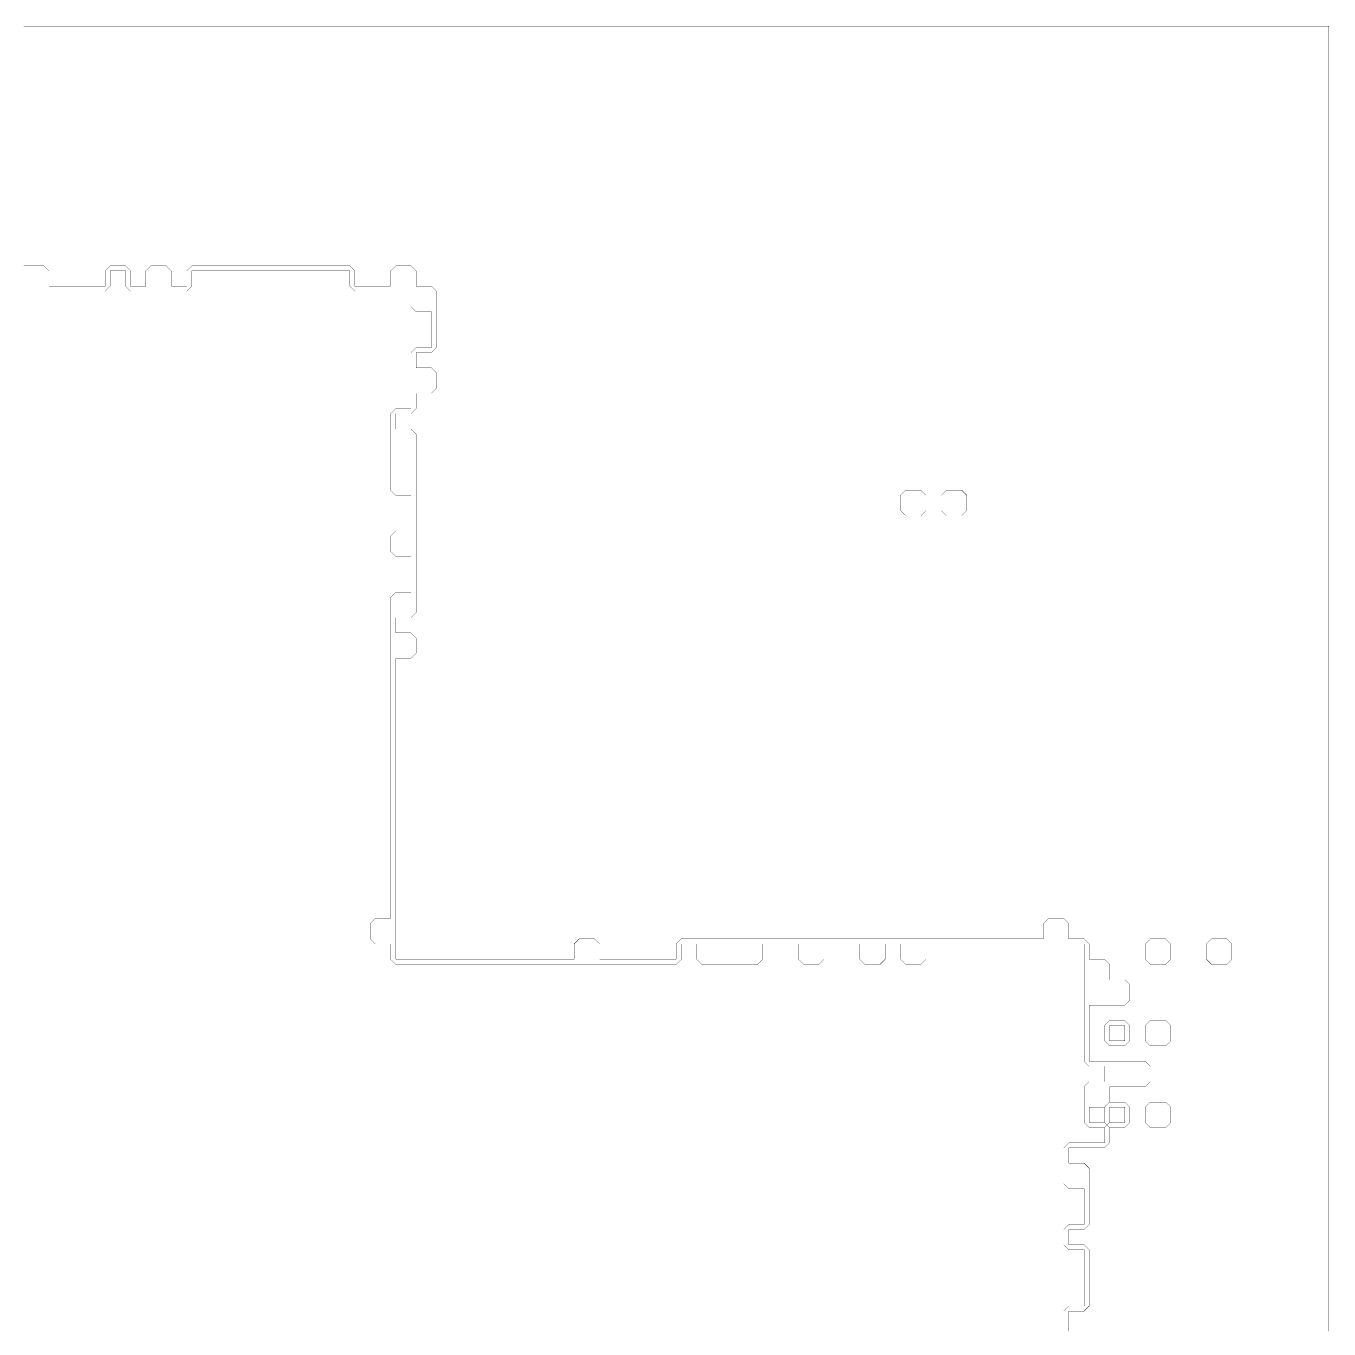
# Model space of a CAD drawing. Header units: metres. Extents: x 0 to 4990, y -4990 to 0.
# Drawn here: x 2495 to 4990, y -2495 to 0 of the extents above; entities that cross this region are included whole.
import ezdxf

# ---------------------------------------------------------------- set-up
doc = ezdxf.new("R2010")
doc.units = ezdxf.units.M
doc.layers.add('conductor', color=1, linetype='Continuous')
doc.layers.add('substrate', color=5, linetype='Continuous')

msp = doc.modelspace()

# ---------------------------------------------------------------- linework, layer by layer
at = {"layer": 'conductor', "const_width": 0.5}
msp.add_lwpolyline([(4482.421875, -2500), (4482.421875, -2490.234375), (4482.421875, -2480.46875), (4482.421875, -2470.703125), (4482.421875, -2460.9375), (4492.1875, -2451.171875), (4501.953125, -2451.171875), (4511.71875, -2451.171875), (4521.484375, -2451.171875), (4521.484375, -2441.40625), (4521.484375, -2431.640625), (4521.484375, -2421.875), (4521.484375, -2412.109375), (4521.484375, -2402.34375), (4521.484375, -2392.578125), (4521.484375, -2382.8125), (4521.484375, -2373.046875), (4521.484375, -2363.28125), (4521.484375, -2353.515625), (4521.484375, -2343.75), (4511.71875, -2343.75), (4501.953125, -2343.75), (4492.1875, -2343.75), (4482.421875, -2333.984375), (4482.421875, -2324.21875), (4482.421875, -2314.453125), (4482.421875, -2304.6875), (4492.1875, -2294.921875), (4501.953125, -2294.921875), (4511.71875, -2294.921875), (4521.484375, -2294.921875), (4521.484375, -2285.15625), (4521.484375, -2275.390625), (4521.484375, -2265.625), (4521.484375, -2255.859375), (4521.484375, -2246.09375), (4521.484375, -2236.328125), (4521.484375, -2226.5625), (4511.71875, -2226.5625), (4501.953125, -2226.5625), (4492.1875, -2226.5625), (4482.421875, -2216.796875), (4482.421875, -2207.03125), (4482.421875, -2197.265625), (4482.421875, -2187.5), (4482.421875, -2177.734375), (4482.421875, -2167.96875), (4482.421875, -2158.203125), (4482.421875, -2148.4375), (4492.1875, -2138.671875), (4501.953125, -2138.671875), (4511.71875, -2138.671875), (4521.484375, -2138.671875), (4531.25, -2138.671875), (4541.015625, -2138.671875), (4550.78125, -2138.671875), (4560.546875, -2138.671875), (4560.546875, -2128.90625), (4560.546875, -2119.140625), (4560.546875, -2109.375), (4570.3125, -2099.609375), (4580.078125, -2099.609375), (4589.84375, -2099.609375), (4599.609375, -2099.609375), (4599.609375, -2089.84375), (4599.609375, -2080.078125), (4599.609375, -2070.3125), (4589.84375, -2070.3125), (4580.078125, -2070.3125), (4570.3125, -2070.3125), (4570.3125, -2080.078125), (4570.3125, -2089.84375), (4570.3125, -2099.609375), (4560.546875, -2109.375), (4550.78125, -2109.375), (4541.015625, -2109.375), (4531.25, -2109.375), (4521.484375, -2099.609375), (4521.484375, -2089.84375), (4521.484375, -2080.078125), (4521.484375, -2070.3125), (4521.484375, -2060.546875), (4521.484375, -2050.78125), (4521.484375, -2041.015625), (4521.484375, -2031.25), (4531.25, -2021.484375), (4541.015625, -2021.484375), (4550.78125, -2021.484375), (4560.546875, -2021.484375), (4560.546875, -2011.71875), (4560.546875, -2001.953125), (4560.546875, -1992.1875), (4550.78125, -1992.1875), (4541.015625, -1992.1875), (4531.25, -1992.1875), (4521.484375, -1982.421875), (4521.484375, -1972.65625), (4521.484375, -1962.890625), (4521.484375, -1953.125), (4521.484375, -1943.359375), (4521.484375, -1933.59375), (4521.484375, -1923.828125), (4521.484375, -1914.0625), (4521.484375, -1904.296875), (4521.484375, -1894.53125), (4521.484375, -1884.765625), (4521.484375, -1875), (4521.484375, -1865.234375), (4521.484375, -1855.46875), (4521.484375, -1845.703125), (4521.484375, -1835.9375), (4521.484375, -1826.171875), (4521.484375, -1816.40625), (4521.484375, -1806.640625), (4521.484375, -1796.875), (4521.484375, -1787.109375), (4521.484375, -1777.34375), (4521.484375, -1767.578125), (4521.484375, -1757.8125), (4511.71875, -1757.8125), (4501.953125, -1757.8125), (4492.1875, -1757.8125), (4482.421875, -1757.8125), (4472.65625, -1757.8125), (4462.890625, -1757.8125), (4453.125, -1757.8125), (4443.359375, -1757.8125), (4433.59375, -1757.8125), (4423.828125, -1757.8125), (4414.0625, -1757.8125), (4404.296875, -1757.8125), (4394.53125, -1757.8125), (4384.765625, -1757.8125), (4375, -1757.8125), (4365.234375, -1757.8125), (4355.46875, -1757.8125), (4345.703125, -1757.8125), (4335.9375, -1757.8125), (4326.171875, -1757.8125), (4316.40625, -1757.8125), (4306.640625, -1757.8125), (4296.875, -1757.8125), (4287.109375, -1757.8125), (4277.34375, -1757.8125), (4267.578125, -1757.8125), (4257.8125, -1757.8125), (4248.046875, -1757.8125), (4238.28125, -1757.8125), (4228.515625, -1757.8125), (4218.75, -1757.8125), (4218.75, -1767.578125), (4218.75, -1777.34375), (4218.75, -1787.109375), (4208.984375, -1796.875), (4199.21875, -1796.875), (4189.453125, -1796.875), (4179.6875, -1796.875), (4169.921875, -1787.109375), (4169.921875, -1777.34375), (4169.921875, -1767.578125), (4169.921875, -1757.8125), (4160.15625, -1757.8125), (4150.390625, -1757.8125), (4140.625, -1757.8125), (4140.625, -1767.578125), (4140.625, -1777.34375), (4140.625, -1787.109375), (4130.859375, -1796.875), (4121.09375, -1796.875), (4111.328125, -1796.875), (4101.5625, -1796.875), (4091.796875, -1787.109375), (4091.796875, -1777.34375), (4091.796875, -1767.578125), (4091.796875, -1757.8125), (4082.03125, -1757.8125), (4072.265625, -1757.8125), (4062.5, -1757.8125), (4052.734375, -1757.8125), (4042.96875, -1757.8125), (4033.203125, -1757.8125), (4023.4375, -1757.8125), (4023.4375, -1767.578125), (4023.4375, -1777.34375), (4023.4375, -1787.109375), (4013.671875, -1796.875), (4003.90625, -1796.875), (3994.140625, -1796.875), (3984.375, -1796.875), (3974.609375, -1787.109375), (3974.609375, -1777.34375), (3974.609375, -1767.578125), (3974.609375, -1757.8125), (3964.84375, -1757.8125), (3955.078125, -1757.8125), (3945.3125, -1757.8125), (3935.546875, -1757.8125), (3925.78125, -1757.8125), (3916.015625, -1757.8125), (3906.25, -1757.8125), (3906.25, -1767.578125), (3906.25, -1777.34375), (3906.25, -1787.109375), (3896.484375, -1796.875), (3886.71875, -1796.875), (3876.953125, -1796.875), (3867.1875, -1796.875), (3857.421875, -1796.875), (3847.65625, -1796.875), (3837.890625, -1796.875), (3828.125, -1796.875), (3818.359375, -1796.875), (3808.59375, -1796.875), (3798.828125, -1796.875), (3789.0625, -1796.875), (3779.296875, -1787.109375), (3779.296875, -1777.34375), (3779.296875, -1767.578125), (3779.296875, -1757.8125), (3769.53125, -1757.8125), (3759.765625, -1757.8125), (3750, -1757.8125), (3750, -1767.578125), (3750, -1777.34375), (3750, -1787.109375), (3740.234375, -1796.875), (3730.46875, -1796.875), (3720.703125, -1796.875), (3710.9375, -1796.875), (3701.171875, -1796.875), (3691.40625, -1796.875), (3681.640625, -1796.875), (3671.875, -1796.875), (3662.109375, -1796.875), (3652.34375, -1796.875), (3642.578125, -1796.875), (3632.8125, -1796.875), (3623.046875, -1796.875), (3613.28125, -1796.875), (3603.515625, -1796.875), (3593.75, -1796.875), (3583.984375, -1796.875), (3574.21875, -1796.875), (3564.453125, -1796.875), (3554.6875, -1796.875), (3544.921875, -1796.875), (3535.15625, -1796.875), (3525.390625, -1796.875), (3515.625, -1796.875), (3505.859375, -1796.875), (3496.09375, -1796.875), (3486.328125, -1796.875), (3476.5625, -1796.875), (3466.796875, -1796.875), (3457.03125, -1796.875), (3447.265625, -1796.875), (3437.5, -1796.875), (3427.734375, -1796.875), (3417.96875, -1796.875), (3408.203125, -1796.875), (3398.4375, -1796.875), (3388.671875, -1796.875), (3378.90625, -1796.875), (3369.140625, -1796.875), (3359.375, -1796.875), (3349.609375, -1796.875), (3339.84375, -1796.875), (3330.078125, -1796.875), (3320.3125, -1796.875), (3310.546875, -1796.875), (3300.78125, -1796.875), (3291.015625, -1796.875), (3281.25, -1796.875), (3271.484375, -1796.875), (3261.71875, -1796.875), (3251.953125, -1796.875), (3242.1875, -1796.875), (3232.421875, -1796.875), (3222.65625, -1796.875), (3212.890625, -1796.875), (3203.125, -1796.875), (3193.359375, -1787.109375), (3193.359375, -1777.34375), (3193.359375, -1767.578125), (3193.359375, -1757.8125), (3183.59375, -1757.8125), (3173.828125, -1757.8125), (3164.0625, -1757.8125), (3154.296875, -1748.046875), (3154.296875, -1738.28125), (3154.296875, -1728.515625), (3154.296875, -1718.75), (3164.0625, -1708.984375), (3173.828125, -1708.984375), (3183.59375, -1708.984375), (3193.359375, -1708.984375), (3193.359375, -1699.21875), (3193.359375, -1689.453125), (3193.359375, -1679.6875), (3193.359375, -1669.921875), (3193.359375, -1660.15625), (3193.359375, -1650.390625), (3193.359375, -1640.625), (3193.359375, -1630.859375), (3193.359375, -1621.09375), (3193.359375, -1611.328125), (3193.359375, -1601.5625), (3193.359375, -1591.796875), (3193.359375, -1582.03125), (3193.359375, -1572.265625), (3193.359375, -1562.5), (3193.359375, -1552.734375), (3193.359375, -1542.96875), (3193.359375, -1533.203125), (3193.359375, -1523.4375), (3193.359375, -1513.671875), (3193.359375, -1503.90625), (3193.359375, -1494.140625), (3193.359375, -1484.375), (3193.359375, -1474.609375), (3193.359375, -1464.84375), (3193.359375, -1455.078125), (3193.359375, -1445.3125), (3193.359375, -1435.546875), (3193.359375, -1425.78125), (3193.359375, -1416.015625), (3193.359375, -1406.25), (3193.359375, -1396.484375), (3193.359375, -1386.71875), (3193.359375, -1376.953125), (3193.359375, -1367.1875), (3193.359375, -1357.421875), (3193.359375, -1347.65625), (3193.359375, -1337.890625), (3193.359375, -1328.125), (3193.359375, -1318.359375), (3193.359375, -1308.59375), (3193.359375, -1298.828125), (3193.359375, -1289.0625), (3193.359375, -1279.296875), (3193.359375, -1269.53125), (3193.359375, -1259.765625), (3193.359375, -1250), (3193.359375, -1240.234375), (3193.359375, -1230.46875), (3193.359375, -1220.703125), (3193.359375, -1210.9375), (3193.359375, -1201.171875), (3193.359375, -1191.40625), (3193.359375, -1181.640625), (3193.359375, -1171.875), (3193.359375, -1162.109375), (3193.359375, -1152.34375), (3193.359375, -1142.578125), (3193.359375, -1132.8125), (3193.359375, -1123.046875), (3193.359375, -1113.28125), (3193.359375, -1103.515625), (3193.359375, -1093.75), (3203.125, -1083.984375), (3212.890625, -1083.984375), (3222.65625, -1083.984375), (3232.421875, -1083.984375), (3232.421875, -1074.21875), (3232.421875, -1064.453125), (3232.421875, -1054.6875), (3232.421875, -1044.921875), (3232.421875, -1035.15625), (3232.421875, -1025.390625), (3232.421875, -1015.625), (3222.65625, -1015.625), (3212.890625, -1015.625), (3203.125, -1015.625), (3193.359375, -1005.859375), (3193.359375, -996.09375), (3193.359375, -986.328125), (3193.359375, -976.5625), (3203.125, -966.796875), (3212.890625, -966.796875), (3222.65625, -966.796875), (3232.421875, -966.796875), (3232.421875, -957.03125), (3232.421875, -947.265625), (3232.421875, -937.5), (3232.421875, -927.734375), (3232.421875, -917.96875), (3232.421875, -908.203125), (3232.421875, -898.4375), (3222.65625, -898.4375), (3212.890625, -898.4375), (3203.125, -898.4375), (3193.359375, -888.671875), (3193.359375, -878.90625), (3193.359375, -869.140625), (3193.359375, -859.375), (3193.359375, -849.609375), (3193.359375, -839.84375), (3193.359375, -830.078125), (3193.359375, -820.3125), (3193.359375, -810.546875), (3193.359375, -800.78125), (3193.359375, -791.015625), (3193.359375, -781.25), (3193.359375, -771.484375), (3193.359375, -761.71875), (3193.359375, -751.953125), (3193.359375, -742.1875), (3203.125, -732.421875), (3212.890625, -732.421875), (3222.65625, -732.421875), (3232.421875, -732.421875), (3232.421875, -722.65625), (3232.421875, -712.890625), (3232.421875, -703.125), (3232.421875, -693.359375), (3232.421875, -683.59375), (3232.421875, -673.828125), (3232.421875, -664.0625), (3232.421875, -654.296875), (3232.421875, -644.53125), (3232.421875, -634.765625), (3232.421875, -625), (3242.1875, -615.234375), (3251.953125, -615.234375), (3261.71875, -615.234375), (3271.484375, -615.234375), (3271.484375, -605.46875), (3271.484375, -595.703125), (3271.484375, -585.9375), (3271.484375, -576.171875), (3271.484375, -566.40625), (3271.484375, -556.640625), (3271.484375, -546.875), (3261.71875, -546.875), (3251.953125, -546.875), (3242.1875, -546.875), (3232.421875, -537.109375), (3232.421875, -527.34375), (3232.421875, -517.578125), (3232.421875, -507.8125), (3222.65625, -507.8125), (3212.890625, -507.8125), (3203.125, -507.8125), (3193.359375, -507.8125), (3183.59375, -507.8125), (3173.828125, -507.8125), (3164.0625, -507.8125), (3154.296875, -507.8125), (3144.53125, -507.8125), (3134.765625, -507.8125), (3125, -507.8125), (3115.234375, -498.046875), (3115.234375, -488.28125), (3115.234375, -478.515625), (3115.234375, -468.75), (3105.46875, -468.75), (3095.703125, -468.75), (3085.9375, -468.75), (3076.171875, -468.75), (3066.40625, -468.75), (3056.640625, -468.75), (3046.875, -468.75), (3037.109375, -468.75), (3027.34375, -468.75), (3017.578125, -468.75), (3007.8125, -468.75), (2998.046875, -468.75), (2988.28125, -468.75), (2978.515625, -468.75), (2968.75, -468.75), (2958.984375, -468.75), (2949.21875, -468.75), (2939.453125, -468.75), (2929.6875, -468.75), (2919.921875, -468.75), (2910.15625, -468.75), (2900.390625, -468.75), (2890.625, -468.75), (2880.859375, -468.75), (2871.09375, -468.75), (2861.328125, -468.75), (2851.5625, -468.75), (2841.796875, -468.75), (2832.03125, -468.75), (2822.265625, -468.75), (2812.5, -468.75), (2812.5, -478.515625), (2812.5, -488.28125), (2812.5, -498.046875), (2802.734375, -507.8125), (2792.96875, -507.8125), (2783.203125, -507.8125), (2773.4375, -507.8125), (2763.671875, -507.8125), (2753.90625, -507.8125), (2744.140625, -507.8125), (2734.375, -507.8125), (2724.609375, -507.8125), (2714.84375, -507.8125), (2705.078125, -507.8125), (2695.3125, -507.8125), (2685.546875, -498.046875), (2685.546875, -488.28125), (2685.546875, -478.515625), (2685.546875, -468.75), (2675.78125, -468.75), (2666.015625, -468.75), (2656.25, -468.75), (2656.25, -478.515625), (2656.25, -488.28125), (2656.25, -498.046875), (2646.484375, -507.8125), (2636.71875, -507.8125), (2626.953125, -507.8125), (2617.1875, -507.8125), (2607.421875, -507.8125), (2597.65625, -507.8125), (2587.890625, -507.8125), (2578.125, -507.8125), (2568.359375, -507.8125), (2558.59375, -507.8125), (2548.828125, -507.8125), (2539.0625, -507.8125), (2529.296875, -507.8125), (2519.53125, -507.8125), (2509.765625, -507.8125), (2500, -507.8125), (2490.234375, -507.8125)], dxfattribs=at)
msp.add_lwpolyline([(4570.3125, -1914.0625), (4570.3125, -1923.828125), (4570.3125, -1933.59375), (4570.3125, -1943.359375), (4580.078125, -1943.359375), (4589.84375, -1943.359375), (4599.609375, -1943.359375), (4599.609375, -1933.59375), (4599.609375, -1923.828125), (4599.609375, -1914.0625), (4589.84375, -1914.0625), (4580.078125, -1914.0625)], close=True, dxfattribs=at)
at = {"layer": 'substrate', "const_width": 0.5}
for points in [[(4990.234375, -2500), (4990.234375, -2490.234375), (4990.234375, -2480.46875), (4990.234375, -2470.703125), (4990.234375, -2460.9375), (4990.234375, -2451.171875), (4990.234375, -2441.40625), (4990.234375, -2431.640625), (4990.234375, -2421.875), (4990.234375, -2412.109375), (4990.234375, -2402.34375), (4990.234375, -2392.578125), (4990.234375, -2382.8125), (4990.234375, -2373.046875), (4990.234375, -2363.28125), (4990.234375, -2353.515625), (4990.234375, -2343.75), (4990.234375, -2333.984375), (4990.234375, -2324.21875), (4990.234375, -2314.453125), (4990.234375, -2304.6875), (4990.234375, -2294.921875), (4990.234375, -2285.15625), (4990.234375, -2275.390625), (4990.234375, -2265.625), (4990.234375, -2255.859375), (4990.234375, -2246.09375), (4990.234375, -2236.328125), (4990.234375, -2226.5625), (4990.234375, -2216.796875), (4990.234375, -2207.03125), (4990.234375, -2197.265625), (4990.234375, -2187.5), (4990.234375, -2177.734375), (4990.234375, -2167.96875), (4990.234375, -2158.203125), (4990.234375, -2148.4375), (4990.234375, -2138.671875), (4990.234375, -2128.90625), (4990.234375, -2119.140625), (4990.234375, -2109.375), (4990.234375, -2099.609375), (4990.234375, -2089.84375), (4990.234375, -2080.078125), (4990.234375, -2070.3125), (4990.234375, -2060.546875), (4990.234375, -2050.78125), (4990.234375, -2041.015625), (4990.234375, -2031.25), (4990.234375, -2021.484375), (4990.234375, -2011.71875), (4990.234375, -2001.953125), (4990.234375, -1992.1875), (4990.234375, -1982.421875), (4990.234375, -1972.65625), (4990.234375, -1962.890625), (4990.234375, -1953.125), (4990.234375, -1943.359375), (4990.234375, -1933.59375), (4990.234375, -1923.828125), (4990.234375, -1914.0625), (4990.234375, -1904.296875), (4990.234375, -1894.53125), (4990.234375, -1884.765625), (4990.234375, -1875), (4990.234375, -1865.234375), (4990.234375, -1855.46875), (4990.234375, -1845.703125), (4990.234375, -1835.9375), (4990.234375, -1826.171875), (4990.234375, -1816.40625), (4990.234375, -1806.640625), (4990.234375, -1796.875), (4990.234375, -1787.109375), (4990.234375, -1777.34375), (4990.234375, -1767.578125), (4990.234375, -1757.8125), (4990.234375, -1748.046875), (4990.234375, -1738.28125), (4990.234375, -1728.515625), (4990.234375, -1718.75), (4990.234375, -1708.984375), (4990.234375, -1699.21875), (4990.234375, -1689.453125), (4990.234375, -1679.6875), (4990.234375, -1669.921875), (4990.234375, -1660.15625), (4990.234375, -1650.390625), (4990.234375, -1640.625), (4990.234375, -1630.859375), (4990.234375, -1621.09375), (4990.234375, -1611.328125), (4990.234375, -1601.5625), (4990.234375, -1591.796875), (4990.234375, -1582.03125), (4990.234375, -1572.265625), (4990.234375, -1562.5), (4990.234375, -1552.734375), (4990.234375, -1542.96875), (4990.234375, -1533.203125), (4990.234375, -1523.4375), (4990.234375, -1513.671875), (4990.234375, -1503.90625), (4990.234375, -1494.140625), (4990.234375, -1484.375), (4990.234375, -1474.609375), (4990.234375, -1464.84375), (4990.234375, -1455.078125), (4990.234375, -1445.3125), (4990.234375, -1435.546875), (4990.234375, -1425.78125), (4990.234375, -1416.015625), (4990.234375, -1406.25), (4990.234375, -1396.484375), (4990.234375, -1386.71875), (4990.234375, -1376.953125), (4990.234375, -1367.1875), (4990.234375, -1357.421875), (4990.234375, -1347.65625), (4990.234375, -1337.890625), (4990.234375, -1328.125), (4990.234375, -1318.359375), (4990.234375, -1308.59375), (4990.234375, -1298.828125), (4990.234375, -1289.0625), (4990.234375, -1279.296875), (4990.234375, -1269.53125), (4990.234375, -1259.765625), (4990.234375, -1250), (4990.234375, -1240.234375), (4990.234375, -1230.46875), (4990.234375, -1220.703125), (4990.234375, -1210.9375), (4990.234375, -1201.171875), (4990.234375, -1191.40625), (4990.234375, -1181.640625), (4990.234375, -1171.875), (4990.234375, -1162.109375), (4990.234375, -1152.34375), (4990.234375, -1142.578125), (4990.234375, -1132.8125), (4990.234375, -1123.046875), (4990.234375, -1113.28125), (4990.234375, -1103.515625), (4990.234375, -1093.75), (4990.234375, -1083.984375), (4990.234375, -1074.21875), (4990.234375, -1064.453125), (4990.234375, -1054.6875), (4990.234375, -1044.921875), (4990.234375, -1035.15625), (4990.234375, -1025.390625), (4990.234375, -1015.625), (4990.234375, -1005.859375), (4990.234375, -996.09375), (4990.234375, -986.328125), (4990.234375, -976.5625), (4990.234375, -966.796875), (4990.234375, -957.03125), (4990.234375, -947.265625), (4990.234375, -937.5), (4990.234375, -927.734375), (4990.234375, -917.96875), (4990.234375, -908.203125), (4990.234375, -898.4375), (4990.234375, -888.671875), (4990.234375, -878.90625), (4990.234375, -869.140625), (4990.234375, -859.375), (4990.234375, -849.609375), (4990.234375, -839.84375), (4990.234375, -830.078125), (4990.234375, -820.3125), (4990.234375, -810.546875), (4990.234375, -800.78125), (4990.234375, -791.015625), (4990.234375, -781.25), (4990.234375, -771.484375), (4990.234375, -761.71875), (4990.234375, -751.953125), (4990.234375, -742.1875), (4990.234375, -732.421875), (4990.234375, -722.65625), (4990.234375, -712.890625), (4990.234375, -703.125), (4990.234375, -693.359375), (4990.234375, -683.59375), (4990.234375, -673.828125), (4990.234375, -664.0625), (4990.234375, -654.296875), (4990.234375, -644.53125), (4990.234375, -634.765625), (4990.234375, -625), (4990.234375, -615.234375), (4990.234375, -605.46875), (4990.234375, -595.703125), (4990.234375, -585.9375), (4990.234375, -576.171875), (4990.234375, -566.40625), (4990.234375, -556.640625), (4990.234375, -546.875), (4990.234375, -537.109375), (4990.234375, -527.34375), (4990.234375, -517.578125), (4990.234375, -507.8125), (4990.234375, -498.046875), (4990.234375, -488.28125), (4990.234375, -478.515625), (4990.234375, -468.75), (4990.234375, -458.984375), (4990.234375, -449.21875), (4990.234375, -439.453125), (4990.234375, -429.6875), (4990.234375, -419.921875), (4990.234375, -410.15625), (4990.234375, -400.390625), (4990.234375, -390.625), (4990.234375, -380.859375), (4990.234375, -371.09375), (4990.234375, -361.328125), (4990.234375, -351.5625), (4990.234375, -341.796875), (4990.234375, -332.03125), (4990.234375, -322.265625), (4990.234375, -312.5), (4990.234375, -302.734375), (4990.234375, -292.96875), (4990.234375, -283.203125), (4990.234375, -273.4375), (4990.234375, -263.671875), (4990.234375, -253.90625), (4990.234375, -244.140625), (4990.234375, -234.375), (4990.234375, -224.609375), (4990.234375, -214.84375), (4990.234375, -205.078125), (4990.234375, -195.3125), (4990.234375, -185.546875), (4990.234375, -175.78125), (4990.234375, -166.015625), (4990.234375, -156.25), (4990.234375, -146.484375), (4990.234375, -136.71875), (4990.234375, -126.953125), (4990.234375, -117.1875), (4990.234375, -107.421875), (4990.234375, -97.65625), (4990.234375, -87.890625), (4990.234375, -78.125), (4990.234375, -68.359375), (4990.234375, -58.59375), (4990.234375, -48.828125), (4990.234375, -39.0625), (4990.234375, -29.296875), (4990.234375, -19.53125), (4990.234375, -9.765625), (4990.234375, 0), (4980.46875, 0), (4970.703125, 0), (4960.9375, 0), (4951.171875, 0), (4941.40625, 0), (4931.640625, 0), (4921.875, 0), (4912.109375, 0), (4902.34375, 0), (4892.578125, 0), (4882.8125, 0), (4873.046875, 0), (4863.28125, 0), (4853.515625, 0), (4843.75, 0), (4833.984375, 0), (4824.21875, 0), (4814.453125, 0), (4804.6875, 0), (4794.921875, 0), (4785.15625, 0), (4775.390625, 0), (4765.625, 0), (4755.859375, 0), (4746.09375, 0), (4736.328125, 0), (4726.5625, 0), (4716.796875, 0), (4707.03125, 0), (4697.265625, 0), (4687.5, 0), (4677.734375, 0), (4667.96875, 0), (4658.203125, 0), (4648.4375, 0), (4638.671875, 0), (4628.90625, 0), (4619.140625, 0), (4609.375, 0), (4599.609375, 0), (4589.84375, 0), (4580.078125, 0), (4570.3125, 0), (4560.546875, 0), (4550.78125, 0), (4541.015625, 0), (4531.25, 0), (4521.484375, 0), (4511.71875, 0), (4501.953125, 0), (4492.1875, 0), (4482.421875, 0), (4472.65625, 0), (4462.890625, 0), (4453.125, 0), (4443.359375, 0), (4433.59375, 0), (4423.828125, 0), (4414.0625, 0), (4404.296875, 0), (4394.53125, 0), (4384.765625, 0), (4375, 0), (4365.234375, 0), (4355.46875, 0), (4345.703125, 0), (4335.9375, 0), (4326.171875, 0), (4316.40625, 0), (4306.640625, 0), (4296.875, 0), (4287.109375, 0), (4277.34375, 0), (4267.578125, 0), (4257.8125, 0), (4248.046875, 0), (4238.28125, 0), (4228.515625, 0), (4218.75, 0), (4208.984375, 0), (4199.21875, 0), (4189.453125, 0), (4179.6875, 0), (4169.921875, 0), (4160.15625, 0), (4150.390625, 0), (4140.625, 0), (4130.859375, 0), (4121.09375, 0), (4111.328125, 0), (4101.5625, 0), (4091.796875, 0), (4082.03125, 0), (4072.265625, 0), (4062.5, 0), (4052.734375, 0), (4042.96875, 0), (4033.203125, 0), (4023.4375, 0), (4013.671875, 0), (4003.90625, 0), (3994.140625, 0), (3984.375, 0), (3974.609375, 0), (3964.84375, 0), (3955.078125, 0), (3945.3125, 0), (3935.546875, 0), (3925.78125, 0), (3916.015625, 0), (3906.25, 0), (3896.484375, 0), (3886.71875, 0), (3876.953125, 0), (3867.1875, 0), (3857.421875, 0), (3847.65625, 0), (3837.890625, 0), (3828.125, 0), (3818.359375, 0), (3808.59375, 0), (3798.828125, 0), (3789.0625, 0), (3779.296875, 0), (3769.53125, 0), (3759.765625, 0), (3750, 0), (3740.234375, 0), (3730.46875, 0), (3720.703125, 0), (3710.9375, 0), (3701.171875, 0), (3691.40625, 0), (3681.640625, 0), (3671.875, 0), (3662.109375, 0), (3652.34375, 0), (3642.578125, 0), (3632.8125, 0), (3623.046875, 0), (3613.28125, 0), (3603.515625, 0), (3593.75, 0), (3583.984375, 0), (3574.21875, 0), (3564.453125, 0), (3554.6875, 0), (3544.921875, 0), (3535.15625, 0), (3525.390625, 0), (3515.625, 0), (3505.859375, 0), (3496.09375, 0), (3486.328125, 0), (3476.5625, 0), (3466.796875, 0), (3457.03125, 0), (3447.265625, 0), (3437.5, 0), (3427.734375, 0), (3417.96875, 0), (3408.203125, 0), (3398.4375, 0), (3388.671875, 0), (3378.90625, 0), (3369.140625, 0), (3359.375, 0), (3349.609375, 0), (3339.84375, 0), (3330.078125, 0), (3320.3125, 0), (3310.546875, 0), (3300.78125, 0), (3291.015625, 0), (3281.25, 0), (3271.484375, 0), (3261.71875, 0), (3251.953125, 0), (3242.1875, 0), (3232.421875, 0), (3222.65625, 0), (3212.890625, 0), (3203.125, 0), (3193.359375, 0), (3183.59375, 0), (3173.828125, 0), (3164.0625, 0), (3154.296875, 0), (3144.53125, 0), (3134.765625, 0), (3125, 0), (3115.234375, 0), (3105.46875, 0), (3095.703125, 0), (3085.9375, 0), (3076.171875, 0), (3066.40625, 0), (3056.640625, 0), (3046.875, 0), (3037.109375, 0), (3027.34375, 0), (3017.578125, 0), (3007.8125, 0), (2998.046875, 0), (2988.28125, 0), (2978.515625, 0), (2968.75, 0), (2958.984375, 0), (2949.21875, 0), (2939.453125, 0), (2929.6875, 0), (2919.921875, 0), (2910.15625, 0), (2900.390625, 0), (2890.625, 0), (2880.859375, 0), (2871.09375, 0), (2861.328125, 0), (2851.5625, 0), (2841.796875, 0), (2832.03125, 0), (2822.265625, 0), (2812.5, 0), (2802.734375, 0), (2792.96875, 0), (2783.203125, 0), (2773.4375, 0), (2763.671875, 0), (2753.90625, 0), (2744.140625, 0), (2734.375, 0), (2724.609375, 0), (2714.84375, 0), (2705.078125, 0), (2695.3125, 0), (2685.546875, 0), (2675.78125, 0), (2666.015625, 0), (2656.25, 0), (2646.484375, 0), (2636.71875, 0), (2626.953125, 0), (2617.1875, 0), (2607.421875, 0), (2597.65625, 0), (2587.890625, 0), (2578.125, 0), (2568.359375, 0), (2558.59375, 0), (2548.828125, 0), (2539.0625, 0), (2529.296875, 0), (2519.53125, 0), (2509.765625, 0), (2500, 0), (2490.234375, 0)], [(2490.234375, -458.984375), (2500, -458.984375), (2509.765625, -458.984375), (2519.53125, -458.984375), (2529.296875, -458.984375), (2539.0625, -468.75), (2539.0625, -478.515625), (2539.0625, -488.28125), (2539.0625, -498.046875), (2548.828125, -498.046875), (2558.59375, -498.046875), (2568.359375, -498.046875), (2578.125, -498.046875), (2587.890625, -498.046875), (2597.65625, -498.046875), (2607.421875, -498.046875), (2617.1875, -498.046875), (2626.953125, -498.046875), (2636.71875, -498.046875), (2646.484375, -498.046875), (2646.484375, -488.28125), (2646.484375, -478.515625), (2646.484375, -468.75), (2656.25, -458.984375), (2666.015625, -458.984375), (2675.78125, -458.984375), (2685.546875, -458.984375), (2695.3125, -468.75), (2695.3125, -478.515625), (2695.3125, -488.28125), (2695.3125, -498.046875), (2705.078125, -498.046875), (2714.84375, -498.046875), (2724.609375, -498.046875), (2724.609375, -488.28125), (2724.609375, -478.515625), (2724.609375, -468.75), (2734.375, -458.984375), (2744.140625, -458.984375), (2753.90625, -458.984375), (2763.671875, -458.984375), (2773.4375, -468.75), (2773.4375, -478.515625), (2773.4375, -488.28125), (2773.4375, -498.046875), (2783.203125, -498.046875), (2792.96875, -498.046875), (2802.734375, -498.046875), (2802.734375, -488.28125), (2802.734375, -478.515625), (2802.734375, -468.75), (2812.5, -458.984375), (2822.265625, -458.984375), (2832.03125, -458.984375), (2841.796875, -458.984375), (2851.5625, -458.984375), (2861.328125, -458.984375), (2871.09375, -458.984375), (2880.859375, -458.984375), (2890.625, -458.984375), (2900.390625, -458.984375), (2910.15625, -458.984375), (2919.921875, -458.984375), (2929.6875, -458.984375), (2939.453125, -458.984375), (2949.21875, -458.984375), (2958.984375, -458.984375), (2968.75, -458.984375), (2978.515625, -458.984375), (2988.28125, -458.984375), (2998.046875, -458.984375), (3007.8125, -458.984375), (3017.578125, -458.984375), (3027.34375, -458.984375), (3037.109375, -458.984375), (3046.875, -458.984375), (3056.640625, -458.984375), (3066.40625, -458.984375), (3076.171875, -458.984375), (3085.9375, -458.984375), (3095.703125, -458.984375), (3105.46875, -458.984375), (3115.234375, -458.984375), (3125, -468.75), (3125, -478.515625), (3125, -488.28125), (3125, -498.046875), (3134.765625, -498.046875), (3144.53125, -498.046875), (3154.296875, -498.046875), (3164.0625, -498.046875), (3173.828125, -498.046875), (3183.59375, -498.046875), (3193.359375, -498.046875), (3193.359375, -488.28125), (3193.359375, -478.515625), (3193.359375, -468.75), (3203.125, -458.984375), (3212.890625, -458.984375), (3222.65625, -458.984375), (3232.421875, -458.984375), (3242.1875, -468.75), (3242.1875, -478.515625), (3242.1875, -488.28125), (3242.1875, -498.046875), (3251.953125, -498.046875), (3261.71875, -498.046875), (3271.484375, -498.046875), (3281.25, -507.8125), (3281.25, -517.578125), (3281.25, -527.34375), (3281.25, -537.109375), (3281.25, -546.875), (3281.25, -556.640625), (3281.25, -566.40625), (3281.25, -576.171875), (3281.25, -585.9375), (3281.25, -595.703125), (3281.25, -605.46875), (3281.25, -615.234375), (3271.484375, -625), (3261.71875, -625), (3251.953125, -625), (3242.1875, -625), (3242.1875, -634.765625), (3242.1875, -644.53125), (3242.1875, -654.296875), (3251.953125, -654.296875), (3261.71875, -654.296875), (3271.484375, -654.296875), (3281.25, -664.0625), (3281.25, -673.828125), (3281.25, -683.59375), (3281.25, -693.359375), (3271.484375, -703.125), (3261.71875, -703.125), (3251.953125, -703.125), (3242.1875, -703.125), (3242.1875, -712.890625), (3242.1875, -722.65625), (3242.1875, -732.421875), (3232.421875, -742.1875), (3222.65625, -742.1875), (3212.890625, -742.1875), (3203.125, -742.1875), (3203.125, -751.953125), (3203.125, -761.71875), (3203.125, -771.484375), (3212.890625, -771.484375), (3222.65625, -771.484375), (3232.421875, -771.484375), (3242.1875, -781.25), (3242.1875, -791.015625), (3242.1875, -800.78125), (3242.1875, -810.546875), (3242.1875, -820.3125), (3242.1875, -830.078125), (3242.1875, -839.84375), (3242.1875, -849.609375), (3242.1875, -859.375), (3242.1875, -869.140625), (3242.1875, -878.90625), (3242.1875, -888.671875), (3242.1875, -898.4375), (3242.1875, -908.203125), (3242.1875, -917.96875), (3242.1875, -927.734375), (3242.1875, -937.5), (3242.1875, -947.265625), (3242.1875, -957.03125), (3242.1875, -966.796875), (3242.1875, -976.5625), (3242.1875, -986.328125), (3242.1875, -996.09375), (3242.1875, -1005.859375), (3242.1875, -1015.625), (3242.1875, -1025.390625), (3242.1875, -1035.15625), (3242.1875, -1044.921875), (3242.1875, -1054.6875), (3242.1875, -1064.453125), (3242.1875, -1074.21875), (3242.1875, -1083.984375), (3242.1875, -1093.75), (3242.1875, -1103.515625), (3242.1875, -1113.28125), (3242.1875, -1123.046875), (3232.421875, -1132.8125), (3222.65625, -1132.8125), (3212.890625, -1132.8125), (3203.125, -1132.8125), (3203.125, -1142.578125), (3203.125, -1152.34375), (3203.125, -1162.109375), (3212.890625, -1162.109375), (3222.65625, -1162.109375), (3232.421875, -1162.109375), (3242.1875, -1171.875), (3242.1875, -1181.640625), (3242.1875, -1191.40625), (3242.1875, -1201.171875), (3232.421875, -1210.9375), (3222.65625, -1210.9375), (3212.890625, -1210.9375), (3203.125, -1210.9375), (3203.125, -1220.703125), (3203.125, -1230.46875), (3203.125, -1240.234375), (3203.125, -1250), (3203.125, -1259.765625), (3203.125, -1269.53125), (3203.125, -1279.296875), (3203.125, -1289.0625), (3203.125, -1298.828125), (3203.125, -1308.59375), (3203.125, -1318.359375), (3203.125, -1328.125), (3203.125, -1337.890625), (3203.125, -1347.65625), (3203.125, -1357.421875), (3203.125, -1367.1875), (3203.125, -1376.953125), (3203.125, -1386.71875), (3203.125, -1396.484375), (3203.125, -1406.25), (3203.125, -1416.015625), (3203.125, -1425.78125), (3203.125, -1435.546875), (3203.125, -1445.3125), (3203.125, -1455.078125), (3203.125, -1464.84375), (3203.125, -1474.609375), (3203.125, -1484.375), (3203.125, -1494.140625), (3203.125, -1503.90625), (3203.125, -1513.671875), (3203.125, -1523.4375), (3203.125, -1533.203125), (3203.125, -1542.96875), (3203.125, -1552.734375), (3203.125, -1562.5), (3203.125, -1572.265625), (3203.125, -1582.03125), (3203.125, -1591.796875), (3203.125, -1601.5625), (3203.125, -1611.328125), (3203.125, -1621.09375), (3203.125, -1630.859375), (3203.125, -1640.625), (3203.125, -1650.390625), (3203.125, -1660.15625), (3203.125, -1669.921875), (3203.125, -1679.6875), (3203.125, -1689.453125), (3203.125, -1699.21875), (3203.125, -1708.984375), (3203.125, -1718.75), (3203.125, -1728.515625), (3203.125, -1738.28125), (3203.125, -1748.046875), (3203.125, -1757.8125), (3203.125, -1767.578125), (3203.125, -1777.34375), (3203.125, -1787.109375), (3212.890625, -1787.109375), (3222.65625, -1787.109375), (3232.421875, -1787.109375), (3242.1875, -1787.109375), (3251.953125, -1787.109375), (3261.71875, -1787.109375), (3271.484375, -1787.109375), (3281.25, -1787.109375), (3291.015625, -1787.109375), (3300.78125, -1787.109375), (3310.546875, -1787.109375), (3320.3125, -1787.109375), (3330.078125, -1787.109375), (3339.84375, -1787.109375), (3349.609375, -1787.109375), (3359.375, -1787.109375), (3369.140625, -1787.109375), (3378.90625, -1787.109375), (3388.671875, -1787.109375), (3398.4375, -1787.109375), (3408.203125, -1787.109375), (3417.96875, -1787.109375), (3427.734375, -1787.109375), (3437.5, -1787.109375), (3447.265625, -1787.109375), (3457.03125, -1787.109375), (3466.796875, -1787.109375), (3476.5625, -1787.109375), (3486.328125, -1787.109375), (3496.09375, -1787.109375), (3505.859375, -1787.109375), (3515.625, -1787.109375), (3525.390625, -1787.109375), (3535.15625, -1787.109375), (3544.921875, -1787.109375), (3544.921875, -1777.34375), (3544.921875, -1767.578125), (3544.921875, -1757.8125), (3554.6875, -1748.046875), (3564.453125, -1748.046875), (3574.21875, -1748.046875), (3583.984375, -1748.046875), (3593.75, -1757.8125), (3593.75, -1767.578125), (3593.75, -1777.34375), (3593.75, -1787.109375), (3603.515625, -1787.109375), (3613.28125, -1787.109375), (3623.046875, -1787.109375), (3632.8125, -1787.109375), (3642.578125, -1787.109375), (3652.34375, -1787.109375), (3662.109375, -1787.109375), (3671.875, -1787.109375), (3681.640625, -1787.109375), (3691.40625, -1787.109375), (3701.171875, -1787.109375), (3710.9375, -1787.109375), (3720.703125, -1787.109375), (3730.46875, -1787.109375), (3740.234375, -1787.109375), (3740.234375, -1777.34375), (3740.234375, -1767.578125), (3740.234375, -1757.8125), (3750, -1748.046875), (3759.765625, -1748.046875), (3769.53125, -1748.046875), (3779.296875, -1748.046875), (3789.0625, -1748.046875), (3798.828125, -1748.046875), (3808.59375, -1748.046875), (3818.359375, -1748.046875), (3828.125, -1748.046875), (3837.890625, -1748.046875), (3847.65625, -1748.046875), (3857.421875, -1748.046875), (3867.1875, -1748.046875), (3876.953125, -1748.046875), (3886.71875, -1748.046875), (3896.484375, -1748.046875), (3906.25, -1748.046875), (3916.015625, -1748.046875), (3925.78125, -1748.046875), (3935.546875, -1748.046875), (3945.3125, -1748.046875), (3955.078125, -1748.046875), (3964.84375, -1748.046875), (3974.609375, -1748.046875), (3984.375, -1748.046875), (3994.140625, -1748.046875), (4003.90625, -1748.046875), (4013.671875, -1748.046875), (4023.4375, -1748.046875), (4033.203125, -1748.046875), (4042.96875, -1748.046875), (4052.734375, -1748.046875), (4062.5, -1748.046875), (4072.265625, -1748.046875), (4082.03125, -1748.046875), (4091.796875, -1748.046875), (4101.5625, -1748.046875), (4111.328125, -1748.046875), (4121.09375, -1748.046875), (4130.859375, -1748.046875), (4140.625, -1748.046875), (4150.390625, -1748.046875), (4160.15625, -1748.046875), (4169.921875, -1748.046875), (4179.6875, -1748.046875), (4189.453125, -1748.046875), (4199.21875, -1748.046875), (4208.984375, -1748.046875), (4218.75, -1748.046875), (4228.515625, -1748.046875), (4238.28125, -1748.046875), (4248.046875, -1748.046875), (4257.8125, -1748.046875), (4267.578125, -1748.046875), (4277.34375, -1748.046875), (4287.109375, -1748.046875), (4296.875, -1748.046875), (4306.640625, -1748.046875), (4316.40625, -1748.046875), (4326.171875, -1748.046875), (4335.9375, -1748.046875), (4345.703125, -1748.046875), (4355.46875, -1748.046875), (4365.234375, -1748.046875), (4375, -1748.046875), (4384.765625, -1748.046875), (4394.53125, -1748.046875), (4404.296875, -1748.046875), (4414.0625, -1748.046875), (4423.828125, -1748.046875), (4433.59375, -1748.046875), (4443.359375, -1748.046875), (4443.359375, -1738.28125), (4443.359375, -1728.515625), (4443.359375, -1718.75), (4453.125, -1708.984375), (4462.890625, -1708.984375), (4472.65625, -1708.984375), (4482.421875, -1708.984375), (4492.1875, -1718.75), (4492.1875, -1728.515625), (4492.1875, -1738.28125), (4492.1875, -1748.046875), (4501.953125, -1748.046875), (4511.71875, -1748.046875), (4521.484375, -1748.046875), (4531.25, -1757.8125), (4531.25, -1767.578125), (4531.25, -1777.34375), (4531.25, -1787.109375), (4541.015625, -1787.109375), (4550.78125, -1787.109375), (4560.546875, -1787.109375), (4570.3125, -1796.875), (4570.3125, -1806.640625), (4570.3125, -1816.40625), (4570.3125, -1826.171875), (4580.078125, -1826.171875), (4589.84375, -1826.171875), (4599.609375, -1826.171875), (4609.375, -1835.9375), (4609.375, -1845.703125), (4609.375, -1855.46875), (4609.375, -1865.234375), (4599.609375, -1875), (4589.84375, -1875), (4580.078125, -1875), (4570.3125, -1875), (4560.546875, -1875), (4550.78125, -1875), (4541.015625, -1875), (4531.25, -1875), (4531.25, -1884.765625), (4531.25, -1894.53125), (4531.25, -1904.296875), (4531.25, -1914.0625), (4531.25, -1923.828125), (4531.25, -1933.59375), (4531.25, -1943.359375), (4531.25, -1953.125), (4531.25, -1962.890625), (4531.25, -1972.65625), (4531.25, -1982.421875), (4541.015625, -1982.421875), (4550.78125, -1982.421875), (4560.546875, -1982.421875), (4570.3125, -1982.421875), (4580.078125, -1982.421875), (4589.84375, -1982.421875), (4599.609375, -1982.421875), (4609.375, -1982.421875), (4619.140625, -1982.421875), (4628.90625, -1982.421875), (4638.671875, -1982.421875), (4648.4375, -1992.1875), (4648.4375, -2001.953125), (4648.4375, -2011.71875), (4648.4375, -2021.484375), (4638.671875, -2031.25), (4628.90625, -2031.25), (4619.140625, -2031.25), (4609.375, -2031.25), (4599.609375, -2031.25), (4589.84375, -2031.25), (4580.078125, -2031.25), (4570.3125, -2031.25), (4570.3125, -2041.015625), (4570.3125, -2050.78125), (4570.3125, -2060.546875), (4560.546875, -2070.3125), (4550.78125, -2070.3125), (4541.015625, -2070.3125), (4531.25, -2070.3125), (4531.25, -2080.078125), (4531.25, -2089.84375), (4531.25, -2099.609375), (4541.015625, -2099.609375), (4550.78125, -2099.609375), (4560.546875, -2099.609375), (4570.3125, -2109.375), (4570.3125, -2119.140625), (4570.3125, -2128.90625), (4570.3125, -2138.671875), (4560.546875, -2148.4375), (4550.78125, -2148.4375), (4541.015625, -2148.4375), (4531.25, -2148.4375), (4521.484375, -2148.4375), (4511.71875, -2148.4375), (4501.953125, -2148.4375), (4492.1875, -2148.4375), (4492.1875, -2158.203125), (4492.1875, -2167.96875), (4492.1875, -2177.734375), (4501.953125, -2177.734375), (4511.71875, -2177.734375), (4521.484375, -2177.734375), (4531.25, -2187.5), (4531.25, -2197.265625), (4531.25, -2207.03125), (4531.25, -2216.796875), (4531.25, -2226.5625), (4531.25, -2236.328125), (4531.25, -2246.09375), (4531.25, -2255.859375), (4531.25, -2265.625), (4531.25, -2275.390625), (4531.25, -2285.15625), (4531.25, -2294.921875), (4521.484375, -2304.6875), (4511.71875, -2304.6875), (4501.953125, -2304.6875), (4492.1875, -2304.6875), (4492.1875, -2314.453125), (4492.1875, -2324.21875), (4492.1875, -2333.984375), (4501.953125, -2333.984375), (4511.71875, -2333.984375), (4521.484375, -2333.984375), (4531.25, -2343.75), (4531.25, -2353.515625), (4531.25, -2363.28125), (4531.25, -2373.046875), (4531.25, -2382.8125), (4531.25, -2392.578125), (4531.25, -2402.34375), (4531.25, -2412.109375), (4531.25, -2421.875), (4531.25, -2431.640625), (4531.25, -2441.40625), (4531.25, -2451.171875), (4521.484375, -2460.9375), (4511.71875, -2460.9375), (4501.953125, -2460.9375), (4492.1875, -2460.9375), (4492.1875, -2470.703125), (4492.1875, -2480.46875), (4492.1875, -2490.234375), (4492.1875, -2500)]]:
    msp.add_lwpolyline(points, dxfattribs=at)
for points in [[(4169.921875, -898.4375), (4179.6875, -888.671875), (4189.453125, -888.671875), (4199.21875, -888.671875), (4208.984375, -888.671875), (4218.75, -898.4375), (4218.75, -908.203125), (4218.75, -917.96875), (4218.75, -927.734375), (4208.984375, -937.5), (4199.21875, -937.5), (4189.453125, -937.5), (4179.6875, -937.5), (4169.921875, -927.734375), (4169.921875, -917.96875), (4169.921875, -908.203125)], [(4248.046875, -898.4375), (4257.8125, -888.671875), (4267.578125, -888.671875), (4277.34375, -888.671875), (4287.109375, -888.671875), (4296.875, -898.4375), (4296.875, -908.203125), (4296.875, -917.96875), (4296.875, -927.734375), (4287.109375, -937.5), (4277.34375, -937.5), (4267.578125, -937.5), (4257.8125, -937.5), (4248.046875, -927.734375), (4248.046875, -917.96875), (4248.046875, -908.203125)], [(4638.671875, -1757.8125), (4648.4375, -1748.046875), (4658.203125, -1748.046875), (4667.96875, -1748.046875), (4677.734375, -1748.046875), (4687.5, -1757.8125), (4687.5, -1767.578125), (4687.5, -1777.34375), (4687.5, -1787.109375), (4677.734375, -1796.875), (4667.96875, -1796.875), (4658.203125, -1796.875), (4648.4375, -1796.875), (4638.671875, -1787.109375), (4638.671875, -1777.34375), (4638.671875, -1767.578125)], [(4755.859375, -1757.8125), (4765.625, -1748.046875), (4775.390625, -1748.046875), (4785.15625, -1748.046875), (4794.921875, -1748.046875), (4804.6875, -1757.8125), (4804.6875, -1767.578125), (4804.6875, -1777.34375), (4804.6875, -1787.109375), (4794.921875, -1796.875), (4785.15625, -1796.875), (4775.390625, -1796.875), (4765.625, -1796.875), (4755.859375, -1787.109375), (4755.859375, -1777.34375), (4755.859375, -1767.578125)], [(4560.546875, -1914.0625), (4570.3125, -1904.296875), (4580.078125, -1904.296875), (4589.84375, -1904.296875), (4599.609375, -1904.296875), (4609.375, -1914.0625), (4609.375, -1923.828125), (4609.375, -1933.59375), (4609.375, -1943.359375), (4599.609375, -1953.125), (4589.84375, -1953.125), (4580.078125, -1953.125), (4570.3125, -1953.125), (4560.546875, -1943.359375), (4560.546875, -1933.59375), (4560.546875, -1923.828125)], [(4638.671875, -1914.0625), (4648.4375, -1904.296875), (4658.203125, -1904.296875), (4667.96875, -1904.296875), (4677.734375, -1904.296875), (4687.5, -1914.0625), (4687.5, -1923.828125), (4687.5, -1933.59375), (4687.5, -1943.359375), (4677.734375, -1953.125), (4667.96875, -1953.125), (4658.203125, -1953.125), (4648.4375, -1953.125), (4638.671875, -1943.359375), (4638.671875, -1933.59375), (4638.671875, -1923.828125)], [(4560.546875, -2070.3125), (4570.3125, -2060.546875), (4580.078125, -2060.546875), (4589.84375, -2060.546875), (4599.609375, -2060.546875), (4609.375, -2070.3125), (4609.375, -2080.078125), (4609.375, -2089.84375), (4609.375, -2099.609375), (4599.609375, -2109.375), (4589.84375, -2109.375), (4580.078125, -2109.375), (4570.3125, -2109.375), (4560.546875, -2099.609375), (4560.546875, -2089.84375), (4560.546875, -2080.078125)], [(4638.671875, -2070.3125), (4648.4375, -2060.546875), (4658.203125, -2060.546875), (4667.96875, -2060.546875), (4677.734375, -2060.546875), (4687.5, -2070.3125), (4687.5, -2080.078125), (4687.5, -2089.84375), (4687.5, -2099.609375), (4677.734375, -2109.375), (4667.96875, -2109.375), (4658.203125, -2109.375), (4648.4375, -2109.375), (4638.671875, -2099.609375), (4638.671875, -2089.84375), (4638.671875, -2080.078125)]]:
    msp.add_lwpolyline(points, close=True, dxfattribs=at)

doc.saveas('drawing.dxf')
